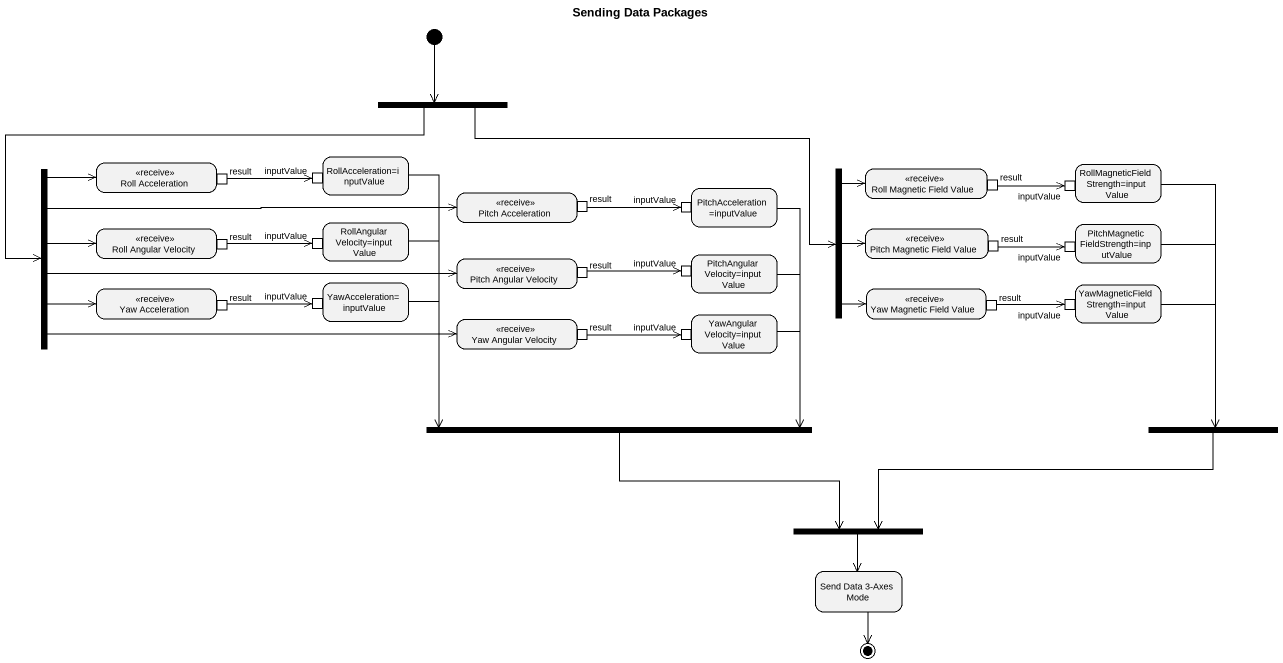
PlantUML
@startuml
title Sending Data Packages
hide empty description
state fork1 <<fork>>
state fork2 <<fork>>
state "Roll Acceleration" as Roll_Acceleration <<receive>> {
  state result <<outputPin>>
}
state "RollAcceleration=inputValue" as RollAcceleration_inputValue {
  state inputValue <<inputPin>>
}
state fork3 <<fork>>
state "Roll Magnetic Field Value" as Roll_Magnetic_Field_Value <<receive>> {
  state "result" as result_3 <<outputPin>>
}
state "RollMagneticFieldStrength=inputValue" as RollMagneticFieldStrength {
  state "inputValue" as inputValue_3 <<inputPin>>
}
state "Pitch Acceleration" as Pitch_Acceleration <<receive>> {
  state "result" as result_2 <<outputPin>>
}
state "PitchAcceleration=inputValue" as PitchAcceleration_inputValue {
  state "inputValue" as inputValue_2 <<inputPin>>
}
state "Roll Angular Velocity" as Roll_Angular_Velocity <<receive>> {
  state "result" as result_4 <<outputPin>>
}
state "RollAngularVelocity=inputValue" as RollAngularVelocity {
  state "inputValue" as inputValue_4 <<inputPin>>
}
state "PitchAngularVelocity=inputValue" as PitchAngularVelocity {
  state "inputValue" as inputValue_6 <<inputPin>>
}
state "Pitch Magnetic Field Value" as Pitch_Magnetic_Field_Value <<receive>> {
  state "result" as result_5 <<outputPin>>
}
state "PitchMagneticFieldStrength=inputValue" as PitchMagneticFieldStrength {
  state "inputValue" as inputValue_5 <<inputPin>>
}
state "Yaw Acceleration" as Yaw_Acceleration <<receive>> {
  state "result" as result_7 <<outputPin>>
}
state "YawAcceleration=inputValue" as YawAcceleration_inputValue {
  state "inputValue" as inputValue_7 <<inputPin>>
}
state "Pitch Angular Velocity" as Pitch_Angular_Velocity <<receive>> {
  state "result" as result_6 <<outputPin>>
}
state "Yaw Magnetic Field Value" as Yaw_Magnetic_Field_Value <<receive>> {
  state "result" as result_9 <<outputPin>>
}
state "YawMagneticFieldStrength=inputValue" as YawMagneticFieldStrength {
  state "inputValue" as inputValue_9 <<inputPin>>
}
state "Yaw Angular Velocity" as Yaw_Angular_Velocity <<receive>> {
  state "result" as result_8 <<outputPin>>
}
state "YawAngularVelocity=inputValue" as YawAngularVelocity {
  state "inputValue" as inputValue_8 <<inputPin>>
}
state fork4 <<join>>
state fork5 <<join>>
state fork6 <<join>>
state "Send Data 3-Axes Mode" as Send_Data_3_Axes_Mode
[*] --> fork1
fork1 -left-> fork2
fork1 -right-> fork3
fork2 -up-> Roll_Acceleration
fork2 -right-> Pitch_Acceleration
fork2 -right-> Roll_Angular_Velocity
fork2 -right-> Yaw_Acceleration
fork2 -right-> Pitch_Angular_Velocity
fork2 -right-> Yaw_Angular_Velocity
result -right-> inputValue
RollAcceleration_inputValue --> fork4
fork3 -up-> Roll_Magnetic_Field_Value
fork3 -right-> Pitch_Magnetic_Field_Value
fork3 --> Yaw_Magnetic_Field_Value
RollMagneticFieldStrength --> fork5
result_2 -right-> inputValue_2
PitchAcceleration_inputValue --> fork4
result_3 -right-> inputValue_3
result_4 -right-> inputValue_4
RollAngularVelocity --> fork4
PitchAngularVelocity --> fork4
result_5 -right-> inputValue_5
PitchMagneticFieldStrength --> fork5
YawAcceleration_inputValue -right-> fork4
result_6 -right-> inputValue_6
YawMagneticFieldStrength --> fork5
result_7 -right-> inputValue_7
result_8 -right-> inputValue_8
YawAngularVelocity --> fork4
result_9 -right-> inputValue_9
fork4 -right-> fork6
fork5 -left-> fork6
fork6 --> Send_Data_3_Axes_Mode
Send_Data_3_Axes_Mode --> [*]
@enduml
